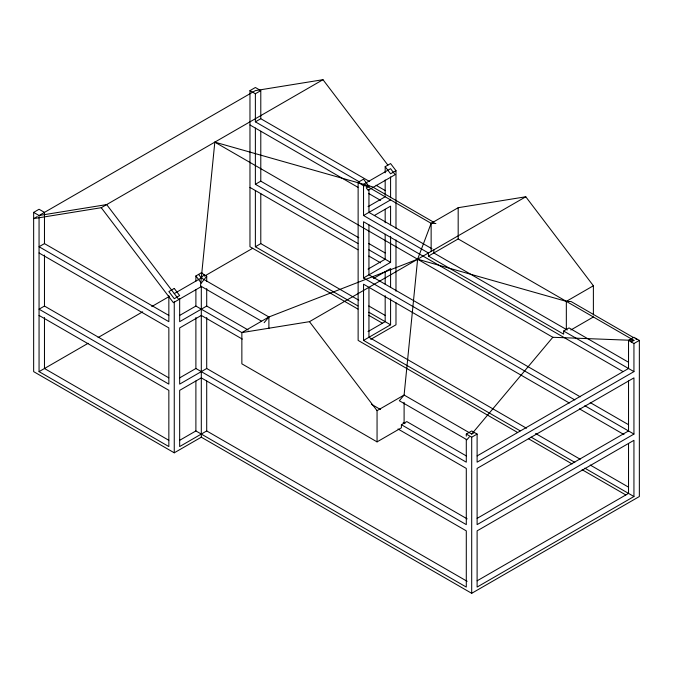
<?xml version="1.0" encoding="UTF-8"?>
<svg xmlns="http://www.w3.org/2000/svg" width="673" height="673" viewBox="0 0 673 673"><rect width="100%" height="100%" fill="white"/><g stroke="black" fill="none" stroke-linecap="round" stroke-linejoin="round"><path stroke-width="1.01" d="M434.093 222.452L372.287 186.766L214.822 142.138L200.504 285.949L261.402 321.105M593.384 314.905L593.384 285.764L525.781 196.777L458.178 207.705L431.141 223.318L417.622 259.223L404.103 395.043L399.325 400.738L466.927 439.763L469.317 436.92M204.003 274.727L201.303 277.957L174.257 293.571M201.841 272.523L195.893 275.955L201.303 283.081L206.704 276.292L201.303 272.834M264.127 322.678L268.897 316.983L417.622 259.223L566.338 301.369L571.116 301.554L633.31 337.467M466.296 455.924L406.803 421.584L401.394 424.705L401.394 427.826L377.057 441.875L377.057 410.656L404.103 395.043L471.697 434.068L552.819 337.282L633.941 340.403L631.24 341.96M477.14 455.907L628.532 368.501L628.532 340.403L633.941 337.282L639.35 340.403L639.35 496.523L471.697 593.308L201.303 437.198L174.257 452.811L33.65 371.631L33.65 212.39L39.059 209.269L44.468 212.39L44.468 243.609L168.814 315.401M357.943 309.075L249.969 246.739L249.969 90.619L255.378 87.498L260.788 90.619L260.788 118.717L369.704 181.601M37.259 216.555L33.65 218.632L101.253 207.705L322.981 79.692L387.875 165.112M33.65 212.39L39.059 215.511L255.378 90.619L322.981 79.692M249.969 90.619L255.378 93.74L260.788 90.619M44.468 243.609L39.059 246.73L168.847 321.669L168.847 295.725M255.378 93.74L255.378 121.838L260.788 118.717M168.814 377.847L44.468 306.055L39.059 309.185L168.847 384.115L168.847 327.911L39.059 252.981M255.378 128.089L255.378 184.284L260.788 181.163L358.81 237.762M517.461 432.394L358.129 340.403L358.129 182.29L363.538 179.169L368.947 186.286M385.175 172.818L385.175 166.677L390.584 163.556L395.985 170.673L395.985 228.34M39.059 215.511L39.059 371.631L88.129 343.297M98.123 337.526L142.676 311.809M151.762 306.56L169.041 296.583M204.491 276.115L252.678 248.295M255.378 190.535L255.378 246.739L260.788 243.609L358.81 300.208M368.047 186.808L366.247 187.843L368.097 190.282L395.135 174.669L390.584 168.679L363.538 184.284L431.141 223.318L435.911 223.503M395.985 170.673L390.584 173.794L385.175 166.677M201.345 286.555L173.407 302.682L101.253 207.705M179.666 315.427L195.893 306.055L241.859 332.597L309.462 321.669L525.781 196.777M368.047 206.661L385.175 196.777M248.169 329.997L206.704 306.055L179.666 321.669L179.666 298.694M358.129 182.29L363.538 185.748L363.538 215.511L390.584 199.898M374.356 215.511L390.584 206.14L390.584 224.875M268.897 328.432L268.897 316.983L241.859 332.597L241.859 363.824L377.057 441.875M179.666 377.873L195.893 368.501L466.296 524.62L466.296 468.416L397.995 428.987M368.047 269.107L385.175 259.223L385.175 234.246M467.146 518.866L206.704 368.501L179.666 384.115L179.666 327.911L201.303 315.427L242.28 339.083M623.072 371.597L363.538 221.754L363.538 277.957L390.584 262.344L390.584 236.324M373.456 278.479L390.584 268.594L390.584 287.321M363.538 215.511L428.44 252.981L428.44 256.102L458.178 238.932L633.941 340.403M179.666 440.319L195.893 430.947L466.296 587.066L466.296 530.862L201.303 377.873L179.666 390.357L179.666 446.561L206.704 430.947L467.146 581.312M368.047 331.562L385.175 321.669L385.175 295.649M569.341 403.018L363.538 284.199L363.538 340.403L390.584 324.79L390.584 298.77M370.747 339.36L395.985 324.79L395.985 302.774M593.384 285.764L566.338 301.369L566.338 329.476M428.44 256.102L563.638 334.161L563.638 331.032L569.047 327.911L628.532 362.259M570.847 329.997L593.384 316.983M466.296 436.154L466.296 434.068L471.697 430.947L477.107 434.068L477.107 462.174L633.941 371.622L633.941 343.524L628.532 340.403M471.697 434.068L474.406 432.512M466.296 434.068L471.697 437.198L477.107 434.068M633.941 343.524L639.35 340.403M477.14 518.353L628.532 430.947L628.532 380.994M633.941 434.077L477.107 524.62L477.107 468.416L633.941 377.873L633.941 434.077L584.82 405.718M477.14 580.807L628.532 493.393L628.532 443.44M633.941 496.523L477.107 587.066L477.107 530.862L633.941 440.319L633.941 496.523L584.82 468.164M40.086 215.343L106.662 204.584L178.816 299.561M363.538 185.748L368.947 185.95L368.501 185.689M376.056 185.268L385.133 190.509M635.11 338.502L636.91 339.545M255.378 121.838L359.761 182.105M249.969 124.968L357.943 187.304M368.838 193.588L380.632 200.403M432.041 248.817L368.947 212.39L368.947 189.416M567.23 329.989L433.841 252.981L433.841 249.86M563.638 331.032L633.941 371.622M214.822 142.138L552.819 337.282M368.796 243.525L385.133 252.955M255.378 184.284L357.943 243.5M368.838 249.792L390.584 262.344M249.969 187.414L357.943 249.75M368.838 256.034L380.632 262.849M580.219 396.809L368.947 274.836L368.947 224.875M590.229 402.589L628.481 424.671M363.538 277.957L574.809 399.93M579.36 408.805L623.98 434.565M368.796 305.971L385.133 315.401M255.378 246.739L357.943 305.946M368.838 312.238L390.584 324.79M368.838 315.359L382.449 323.225M526.488 428.238L368.947 337.282L368.947 287.321M535.59 433.496L580.219 459.255M590.229 465.043L628.481 487.117M363.538 340.403L520.17 430.829M531.098 437.139L574.809 462.376M528.389 438.695L572.084 463.933M582.103 469.712L625.806 494.941M268.897 316.983L201.303 277.957L198.594 274.399M200.848 282.483L201.303 282.744M371.42 404.271L380.489 409.512M403.177 422.61L404.986 423.654M401.394 424.705L466.296 462.174L466.296 439.276M39.059 315.427L168.847 390.357L168.847 446.561L39.059 371.631M168.814 440.293L44.468 368.501L44.468 317.505M309.462 321.669L377.057 410.656M471.697 437.198L471.697 593.308M458.178 207.705L458.178 238.932M431.141 223.318L431.141 251.416M404.103 402.328L404.103 423.14M395.985 239.874L395.985 291.241M390.584 176.932L390.584 197.812M385.175 179.985L385.175 195.338M385.175 209.269L385.175 222.797M385.175 271.715L385.175 284.199M260.788 131.21L260.788 181.163M260.788 193.656L260.788 243.609M206.704 276.292L206.704 281.423M206.704 288.608L206.704 306.055M206.704 317.505L206.704 368.501M206.704 380.994L206.704 430.947M201.303 286.21L201.303 437.198M195.893 275.955L195.893 281.146M195.893 289.449L195.893 306.055M195.893 317.505L195.893 368.501M195.893 380.994L195.893 430.947M174.257 301.832L174.257 452.811M44.468 255.059L44.468 306.055M174.257 288.448L168.847 291.569L174.257 298.686L179.666 295.565L174.257 288.448"/></g></svg>
